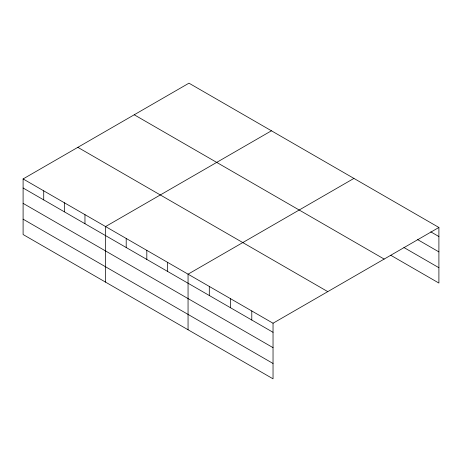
<?xml version="1.0" encoding="UTF-8"?>
<svg xmlns="http://www.w3.org/2000/svg" width="462" height="462" viewBox="0 0 462 462"><rect width="100%" height="100%" fill="white"/><g stroke="black" fill="none" stroke-linecap="round" stroke-linejoin="round"><path stroke-width="0.69" d="M23.1 178.938L273.036 323.233L273.036 378.823L23.1 234.529L23.1 178.938L188.964 83.177L438.9 227.471L438.9 283.062L390.788 255.284M271.442 130.792L105.579 226.553L105.579 282.143M353.921 178.413L188.057 274.174L188.057 329.764M273.036 323.233L438.9 227.471M430.775 231.849L438.9 236.538M417.654 239.628L438.9 251.894M403.909 247.511L438.9 267.712M134.228 114.778L384.165 259.078M77.835 147.338L327.772 291.632M23.1 187.999L273.036 332.299M23.1 203.355L273.036 347.655M23.1 219.173L273.036 363.473M251.79 310.972L251.79 320.033M230.55 298.706L230.55 307.767M209.303 286.44L209.303 295.501M167.44 262.272L167.44 271.333M146.818 250.364L146.818 259.43M126.201 238.461L126.201 247.522M84.962 214.651L84.962 223.712M64.339 202.743L64.339 211.81M43.723 190.841L43.723 199.907"/></g></svg>
